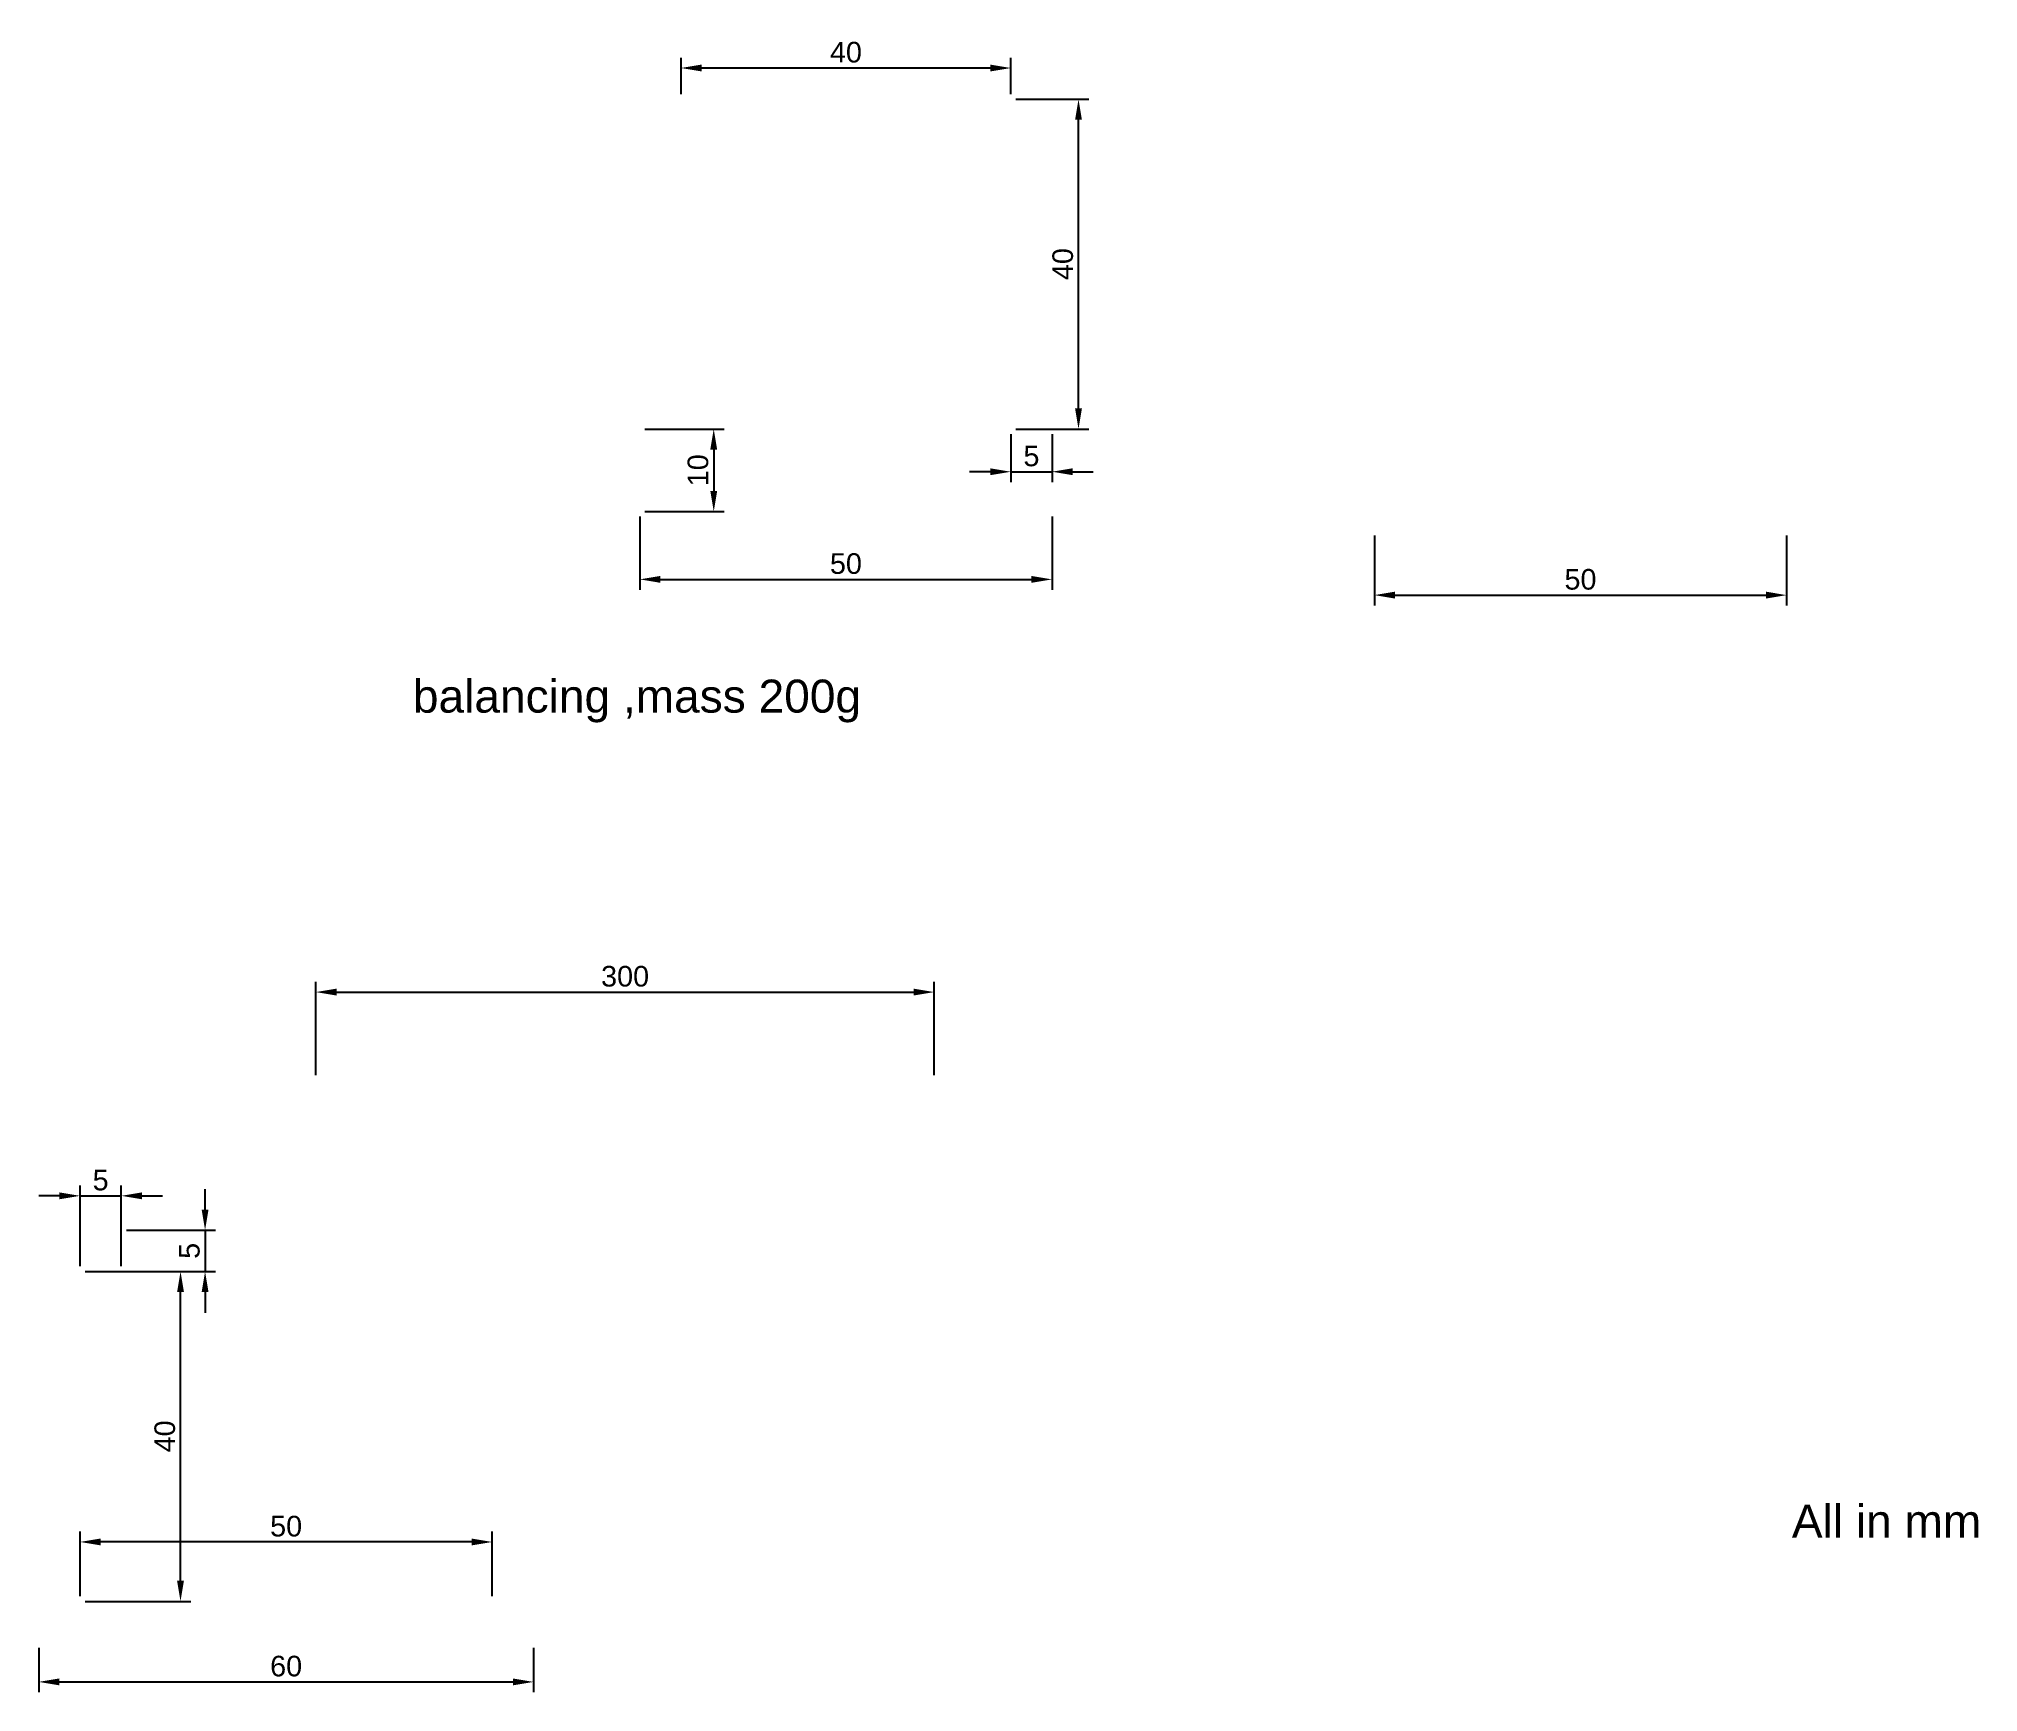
# Paper-space layout 'Layout1' of a CAD drawing. Header units: millimetres. Extents: x 35 to 271, y 3 to 204.
import ezdxf

# ---------------------------------------------------------------- set-up
doc = ezdxf.new("R2010")
doc.units = ezdxf.units.MM
doc.layers.get('0').update_dxf_attribs({"true_color": 0xc2ced6})
doc.styles.get("Standard").update_dxf_attribs({"font": 'arial.ttf'})
doc.dimstyles.new('ISO-25', dxfattribs={"dimtxt": 2.5, "dimasz": 2.5, "dimexe": 1.25, "dimexo": 0.625, "dimtad": 1, "dimtxsty": 'Standard', "dimcen": 2.5, "dimadec": 0, "dimazin": 0, "dimtfac": 1, "dimtmove": 0, "dimatfit": 3, "dimfxl": 1, "dimarcsym": 0})

# ---------------------------------------------------------------- blocks, each defined once
blk = doc.blocks.new('*D15')
at = {"color": 0, "lineweight": -2, "transparency": 16777216}
for p, q in [((113.3696264292121, 197.0170276200546), (113.3696264292121, 201.4226046132985)), ((150.8696264292121, 200.1726046132985), (115.8696264292121, 200.1726046132985)), ((153.3696264292121, 197.0170276200548), (153.3696264292121, 201.4226046132985))]:
    blk.add_line(p, q, dxfattribs=at)
at = {"color": 0, "transparency": 16777216}
for points in [[(115.8696264292121, 200.5892712799652), (115.8696264292121, 199.7559379466319), (113.3696264292121, 200.1726046132985)], [(150.8696264292121, 200.5892712799652), (150.8696264292121, 199.7559379466319), (153.3696264292121, 200.1726046132985)]]:
    blk.add_solid(points, dxfattribs=at)
at = {"layer": 'Defpoints', "color": 0, "transparency": 16777216}
for p in [(113.3696264292121, 200.1726046132985), (113.3696264292121, 196.3920276200546), (153.3696264292121, 196.3920276200548)]:
    blk.add_point(p, dxfattribs=at)
at = {"color": 0, "transparency": 16777216, "insert": (133.3696264292121, 202.0740370826028), "char_height": 2.5, "attachment_point": 5}
blk.add_mtext('40', dxfattribs=at)
blk = doc.blocks.new('*D16')
at = {"color": 0, "lineweight": -2, "transparency": 16777216}
for p, q in [((108.3696264292121, 145.7670276200546), (108.3696264292121, 136.9108479572128)), ((158.3696264292121, 145.7670276200548), (158.3696264292121, 136.9108479572128)), ((110.8696264292121, 138.1608479572128), (155.8696264292121, 138.1608479572128))]:
    blk.add_line(p, q, dxfattribs=at)
at = {"color": 0, "transparency": 16777216}
for points in [[(110.8696264292121, 138.5775146238795), (110.8696264292121, 137.7441812905462), (108.3696264292121, 138.1608479572128)], [(155.8696264292121, 138.5775146238795), (155.8696264292121, 137.7441812905462), (158.3696264292121, 138.1608479572128)]]:
    blk.add_solid(points, dxfattribs=at)
at = {"layer": 'Defpoints', "color": 0, "transparency": 16777216}
for p in [(108.3696264292121, 146.3920276200546), (158.3696264292121, 146.3920276200548), (158.3696264292121, 138.1608479572128)]:
    blk.add_point(p, dxfattribs=at)
at = {"color": 0, "transparency": 16777216, "insert": (133.3696264292121, 140.062280426517), "char_height": 2.5, "attachment_point": 5}
blk.add_mtext('50', dxfattribs=at)
blk = doc.blocks.new('*D17')
at = {"color": 0, "lineweight": -2, "transparency": 16777216}
for p, q in [((153.9946264292121, 196.3920276200549), (162.8270257674513, 196.3920276200549)), ((161.5770257674513, 158.8920276200548), (161.5770257674513, 193.8920276200549)), ((153.9946264292121, 156.3920276200548), (162.8270257674513, 156.3920276200548))]:
    blk.add_line(p, q, dxfattribs=at)
at = {"color": 0, "transparency": 16777216}
for points in [[(161.1603591007846, 193.8920276200549), (161.9936924341179, 193.8920276200549), (161.5770257674513, 196.3920276200549)], [(161.1603591007846, 158.8920276200548), (161.9936924341179, 158.8920276200548), (161.5770257674513, 156.3920276200548)]]:
    blk.add_solid(points, dxfattribs=at)
at = {"layer": 'Defpoints', "color": 0, "transparency": 16777216}
for p in [(153.3696264292121, 196.3920276200549), (161.5770257674513, 196.3920276200549), (153.3696264292121, 156.3920276200548)]:
    blk.add_point(p, dxfattribs=at)
at = {"color": 0, "transparency": 16777216, "insert": (159.675593298147, 176.3920276200548), "char_height": 2.5, "attachment_point": 5, "rotation": 90}
blk.add_mtext('40', dxfattribs=at)
blk = doc.blocks.new('*D18')
at = {"color": 0, "lineweight": -2, "transparency": 16777216}
for p, q in [((153.3696264292112, 155.7670276200547), (153.3696264292112, 149.9659547415708)), ((158.3696264292112, 155.7670276200548), (158.3696264292112, 149.9659547415708)), ((150.8696264292112, 151.2159547415708), (148.3696264292112, 151.2159547415708)), ((153.3696264292112, 151.2159547415708), (158.3696264292112, 151.2159547415708)), ((160.8696264292112, 151.2159547415708), (163.3696264292112, 151.2159547415708))]:
    blk.add_line(p, q, dxfattribs=at)
at = {"color": 0, "transparency": 16777216}
for points in [[(150.8696264292112, 151.6326214082375), (150.8696264292112, 150.7992880749042), (153.3696264292112, 151.2159547415708)], [(160.8696264292112, 151.6326214082375), (160.8696264292112, 150.7992880749042), (158.3696264292112, 151.2159547415708)]]:
    blk.add_solid(points, dxfattribs=at)
at = {"layer": 'Defpoints', "color": 0, "transparency": 16777216}
for p in [(153.3696264292112, 156.3920276200547), (158.3696264292112, 156.3920276200548), (158.3696264292112, 151.2159547415708)]:
    blk.add_point(p, dxfattribs=at)
at = {"color": 0, "transparency": 16777216, "insert": (155.8696264292112, 153.1122712490742), "char_height": 2.5, "attachment_point": 5}
blk.add_mtext('5', dxfattribs=at)
blk = doc.blocks.new('*D19')
at = {"color": 0, "lineweight": -2, "transparency": 16777216}
for p, q in [((108.9946264292113, 156.3920276200547), (118.5859467484934, 156.3920276200547)), ((117.3359467484934, 153.8920276200547), (117.3359467484934, 148.8920276200547)), ((108.9946264292113, 146.3920276200547), (118.5859467484934, 146.3920276200547))]:
    blk.add_line(p, q, dxfattribs=at)
at = {"color": 0, "transparency": 16777216}
for points in [[(116.9192800818268, 153.8920276200547), (117.7526134151601, 153.8920276200547), (117.3359467484934, 156.3920276200547)], [(116.9192800818268, 148.8920276200547), (117.7526134151601, 148.8920276200547), (117.3359467484934, 146.3920276200547)]]:
    blk.add_solid(points, dxfattribs=at)
at = {"layer": 'Defpoints', "color": 0, "transparency": 16777216}
for p in [(108.3696264292113, 156.3920276200547), (108.3696264292113, 146.3920276200547), (117.3359467484934, 146.3920276200547)]:
    blk.add_point(p, dxfattribs=at)
at = {"color": 0, "transparency": 16777216, "insert": (115.4345142791892, 151.3920276200546), "char_height": 2.5, "attachment_point": 5, "rotation": 90}
blk.add_mtext('10', dxfattribs=at)
blk = doc.blocks.new('*D27')
at = {"color": 0, "lineweight": -2, "transparency": 16777216}
for p, q in [((69.08164997691165, 78.02330047271063), (69.08164997691165, 89.3664539225224)), ((71.58164997691165, 88.1164539225224), (141.5816499769116, 88.1164539225224)), ((144.0816499769116, 78.02330047271063), (144.0816499769116, 89.3664539225224))]:
    blk.add_line(p, q, dxfattribs=at)
at = {"color": 0, "transparency": 16777216}
for points in [[(71.58164997691165, 88.53312058918907), (71.58164997691165, 87.69978725585572), (69.08164997691165, 88.1164539225224)], [(141.5816499769116, 88.53312058918907), (141.5816499769116, 87.69978725585572), (144.0816499769116, 88.1164539225224)]]:
    blk.add_solid(points, dxfattribs=at)
at = {"layer": 'Defpoints', "color": 0, "transparency": 16777216}
for p in [(144.0816499769116, 88.1164539225224), (69.08164997691165, 77.39830047271063), (144.0816499769116, 77.39830047271063)]:
    blk.add_point(p, dxfattribs=at)
at = {"color": 0, "transparency": 16777216, "insert": (106.5816499769116, 90.01873905212676), "char_height": 2.5, "attachment_point": 5}
blk.add_mtext('300', dxfattribs=at)
blk = doc.blocks.new('*D28')
at = {"color": 0, "lineweight": -2, "transparency": 16777216}
for p, q in [((41.09783747882467, 54.23512539458284), (53.91356999876805, 54.23512539458284)), ((52.66356999876805, 16.73512539458257), (52.66356999876805, 51.73512539458284)), ((41.09783747882467, 14.23512539458257), (53.91356999876806, 14.23512539458257))]:
    blk.add_line(p, q, dxfattribs=at)
at = {"color": 0, "transparency": 16777216}
for points in [[(52.24690333210138, 51.73512539458284), (53.08023666543471, 51.73512539458284), (52.66356999876805, 54.23512539458284)], [(52.24690333210139, 16.73512539458257), (53.08023666543472, 16.73512539458257), (52.66356999876806, 14.23512539458257)]]:
    blk.add_solid(points, dxfattribs=at)
at = {"layer": 'Defpoints', "color": 0, "transparency": 16777216}
for p in [(40.47283747882467, 54.23512539458284), (52.66356999876805, 54.23512539458284), (40.47283747882467, 14.23512539458257)]:
    blk.add_point(p, dxfattribs=at)
at = {"color": 0, "transparency": 16777216, "insert": (50.76213752946381, 34.23512539458268), "char_height": 2.5, "attachment_point": 5, "rotation": 90}
blk.add_mtext('40', dxfattribs=at)
blk = doc.blocks.new('*D29')
at = {"color": 0, "lineweight": -2, "transparency": 16777216}
for p, q in [((40.47283747882466, 14.86012539458256), (40.47283747882466, 22.68458843017788)), ((87.97283747882466, 21.43458843017788), (42.97283747882466, 21.43458843017788)), ((90.47283747882466, 14.86012539458255), (90.47283747882466, 22.68458843017788))]:
    blk.add_line(p, q, dxfattribs=at)
at = {"color": 0, "transparency": 16777216}
for points in [[(42.97283747882466, 21.85125509684455), (42.97283747882466, 21.01792176351121), (40.47283747882466, 21.43458843017788)], [(87.97283747882466, 21.85125509684455), (87.97283747882466, 21.01792176351121), (90.47283747882466, 21.43458843017788)]]:
    blk.add_solid(points, dxfattribs=at)
at = {"layer": 'Defpoints', "color": 0, "transparency": 16777216}
for p in [(40.47283747882466, 21.43458843017788), (40.47283747882466, 14.23512539458256), (90.47283747882466, 14.23512539458255)]:
    blk.add_point(p, dxfattribs=at)
at = {"color": 0, "transparency": 16777216, "insert": (65.47283747882466, 23.33602089948211), "char_height": 2.5, "attachment_point": 5}
blk.add_mtext('50', dxfattribs=at)
blk = doc.blocks.new('*D30')
at = {"color": 0, "lineweight": -2, "transparency": 16777216}
for p, q in [((35.47283747882466, 8.610125394582639), (35.47283747882466, 3.216435555644352)), ((95.47283747882466, 8.610125394582639), (95.47283747882466, 3.216435555644352)), ((37.97283747882466, 4.466435555644352), (92.97283747882466, 4.466435555644352))]:
    blk.add_line(p, q, dxfattribs=at)
at = {"color": 0, "transparency": 16777216}
for points in [[(37.97283747882466, 4.883102222311019), (37.97283747882466, 4.049768888977685), (35.47283747882466, 4.466435555644352)], [(92.97283747882466, 4.883102222311019), (92.97283747882466, 4.049768888977685), (95.47283747882466, 4.466435555644352)]]:
    blk.add_solid(points, dxfattribs=at)
at = {"layer": 'Defpoints', "color": 0, "transparency": 16777216}
for p in [(35.47283747882466, 9.235125394582639), (95.47283747882466, 9.235125394582639), (95.47283747882466, 4.466435555644352)]:
    blk.add_point(p, dxfattribs=at)
at = {"color": 0, "transparency": 16777216, "insert": (65.47283747882466, 6.367868024948582), "char_height": 2.5, "attachment_point": 5}
blk.add_mtext('60', dxfattribs=at)
blk = doc.blocks.new('*D31')
at = {"color": 0, "lineweight": -2, "transparency": 16777216}
for p, q in [((55.64246947435006, 61.73512539458283), (55.64246947435006, 64.23512539458284)), ((46.09783747882422, 59.23512539458282), (56.89246947435006, 59.23512539458283)), ((55.64246947435006, 59.23512539458283), (55.64246947435006, 54.23512539458283)), ((46.09783747882422, 54.23512539458282), (56.89246947435006, 54.23512539458283)), ((55.64246947435006, 51.73512539458283), (55.64246947435006, 49.23512539458283))]:
    blk.add_line(p, q, dxfattribs=at)
at = {"color": 0, "transparency": 16777216}
for points in [[(55.22580280768339, 61.73512539458283), (56.05913614101672, 61.73512539458283), (55.64246947435006, 59.23512539458283)], [(55.22580280768339, 51.73512539458283), (56.05913614101672, 51.73512539458283), (55.64246947435006, 54.23512539458283)]]:
    blk.add_solid(points, dxfattribs=at)
at = {"layer": 'Defpoints', "color": 0, "transparency": 16777216}
for p in [(45.47283747882422, 59.23512539458282), (45.47283747882422, 54.23512539458282), (55.64246947435006, 54.23512539458283)]:
    blk.add_point(p, dxfattribs=at)
at = {"color": 0, "transparency": 16777216, "insert": (53.74615296684664, 56.7351253945828), "char_height": 2.5, "attachment_point": 5, "rotation": 90}
blk.add_mtext('5', dxfattribs=at)
blk = doc.blocks.new('*D32')
at = {"color": 0, "lineweight": -2, "transparency": 16777216}
for p, q in [((40.4728374788242, 54.86012539458281), (40.4728374788242, 64.65844136770909)), ((45.4728374788242, 54.86012539458279), (45.4728374788242, 64.65844136770909)), ((37.9728374788242, 63.40844136770909), (35.4728374788242, 63.40844136770909)), ((40.4728374788242, 63.40844136770909), (45.4728374788242, 63.40844136770909)), ((47.9728374788242, 63.40844136770909), (50.4728374788242, 63.40844136770909))]:
    blk.add_line(p, q, dxfattribs=at)
at = {"color": 0, "transparency": 16777216}
for points in [[(37.9728374788242, 63.82510803437575), (37.9728374788242, 62.99177470104242), (40.4728374788242, 63.40844136770909)], [(47.9728374788242, 63.82510803437575), (47.9728374788242, 62.99177470104242), (45.4728374788242, 63.40844136770909)]]:
    blk.add_solid(points, dxfattribs=at)
at = {"layer": 'Defpoints', "color": 0, "transparency": 16777216}
for p in [(45.4728374788242, 63.40844136770909), (40.4728374788242, 54.23512539458281), (45.4728374788242, 54.23512539458279)]:
    blk.add_point(p, dxfattribs=at)
at = {"color": 0, "transparency": 16777216, "insert": (42.9728374788242, 65.3047578752125), "char_height": 2.5, "attachment_point": 5}
blk.add_mtext('5', dxfattribs=at)
blk = doc.blocks.new('*D34')
at = {"color": 0, "lineweight": -2, "transparency": 16777216}
for p, q in [((197.4608387822177, 143.4622898932457), (197.4608387822177, 135.0017612345013)), ((247.4608387822177, 143.4622898932457), (247.4608387822177, 135.0017612345013)), ((199.9608387822177, 136.2517612345013), (244.9608387822177, 136.2517612345013))]:
    blk.add_line(p, q, dxfattribs=at)
at = {"color": 0, "transparency": 16777216}
for points in [[(199.9608387822177, 136.6684279011679), (199.9608387822177, 135.8350945678346), (197.4608387822177, 136.2517612345013)], [(244.9608387822177, 136.6684279011679), (244.9608387822177, 135.8350945678346), (247.4608387822177, 136.2517612345013)]]:
    blk.add_solid(points, dxfattribs=at)
at = {"layer": 'Defpoints', "color": 0, "transparency": 16777216}
for p in [(197.4608387822177, 144.0872898932457), (247.4608387822177, 144.0872898932457), (247.4608387822177, 136.2517612345013)]:
    blk.add_point(p, dxfattribs=at)
at = {"color": 0, "transparency": 16777216, "insert": (222.4608387822177, 138.1531937038055), "char_height": 2.5, "attachment_point": 5}
blk.add_mtext('50', dxfattribs=at)

psp = doc.layouts.get("Layout1")

# ---------------------------------------------------------------- texts
for s, p in [('balancing ,mass 200g', (80.84840831763358, 122.0039098007973)), ('All in mm', (248.098068026736, 21.96430132896171))]:
    psp.add_text(s, height=4).set_placement(p)

# ---------------------------------------------------------------- dimensions: what is measured, and where the dimension line sits
for base, p1, p2, picture, middle in [((113.3696264292121, 200.1726046132985), (153.3696264292121, 196.3920276200548), (113.3696264292121, 196.3920276200546), '*D15', (133.3696264292121, 202.0740370826028)), ((158.3696264292112, 151.2159547415708), (153.3696264292112, 156.3920276200547), (158.3696264292112, 156.3920276200548), '*D18', (155.8696264292112, 153.1122712490742)), ((158.3696264292121, 138.1608479572128), (108.3696264292121, 146.3920276200546), (158.3696264292121, 146.3920276200548), '*D16', (133.3696264292121, 140.062280426517)), ((247.4608387822177, 136.2517612345013), (197.4608387822177, 144.0872898932457), (247.4608387822177, 144.0872898932457), '*D34', (222.4608387822177, 138.1531937038055)), ((45.4728374788242, 63.40844136770909), (40.4728374788242, 54.23512539458281), (45.4728374788242, 54.23512539458279), '*D32', (42.9728374788242, 65.3047578752125)), ((40.47283747882466, 21.43458843017788), (90.47283747882466, 14.23512539458255), (40.47283747882466, 14.23512539458256), '*D29', (65.47283747882466, 23.33602089948211))]:
    dim = psp.add_linear_dim(base=base, p1=p1, p2=p2, dimstyle='ISO-25', override={"dimlfac": -1})
    dim.commit()
    dim.dimension.update_dxf_attribs({"geometry": picture, "text_midpoint": middle})
for base, p1, p2, angle, override, picture, middle in [((161.5770257674513, 196.3920276200549), (153.3696264292121, 156.3920276200547), (153.3696264292121, 196.3920276200548), 90, {"dimlfac": -1}, '*D17', (159.675593298147, 176.3920276200548)), ((117.3359467484934, 146.3920276200547), (108.3696264292112, 156.3920276200546), (108.3696264292112, 146.3920276200546), 90, {"dimlfac": -1}, '*D19', (115.4345142791892, 151.3920276200546)), ((144.0816499769116, 88.1164539225224), (69.08164997691165, 77.39830047271063), (144.0816499769116, 77.39830047271063), 180, {"dimlfac": -4}, '*D27', (106.5816499769116, 90.01873905212676)), ((55.64246947435006, 54.23512539458283), (45.4728374788242, 59.23512539458279), (45.4728374788242, 54.23512539458279), 90, {"dimlfac": -1}, '*D31', (53.74615296684664, 56.7351253945828)), ((52.66356999876805, 54.23512539458284), (40.47283747882466, 14.23512539458256), (40.47283747882466, 54.23512539458281), 90, {"dimlfac": -1}, '*D28', (50.76213752946381, 34.23512539458268))]:
    dim = psp.add_linear_dim(base=base, p1=p1, p2=p2, angle=angle, dimstyle='ISO-25', override=override)
    dim.commit()
    dim.dimension.update_dxf_attribs({"geometry": picture, "text_midpoint": middle})
dim = psp.add_aligned_dim(p1=(35.47283747882466, 9.235125394582639), p2=(95.47283747882466, 9.235125394582639), distance=-4.768689838938287, dimstyle='ISO-25', override={"dimlfac": -1})
dim.commit()
dim.dimension.update_dxf_attribs({"geometry": '*D30', "text_midpoint": (65.47283747882466, 6.367868024948582)})

doc.saveas('drawing.dxf')
